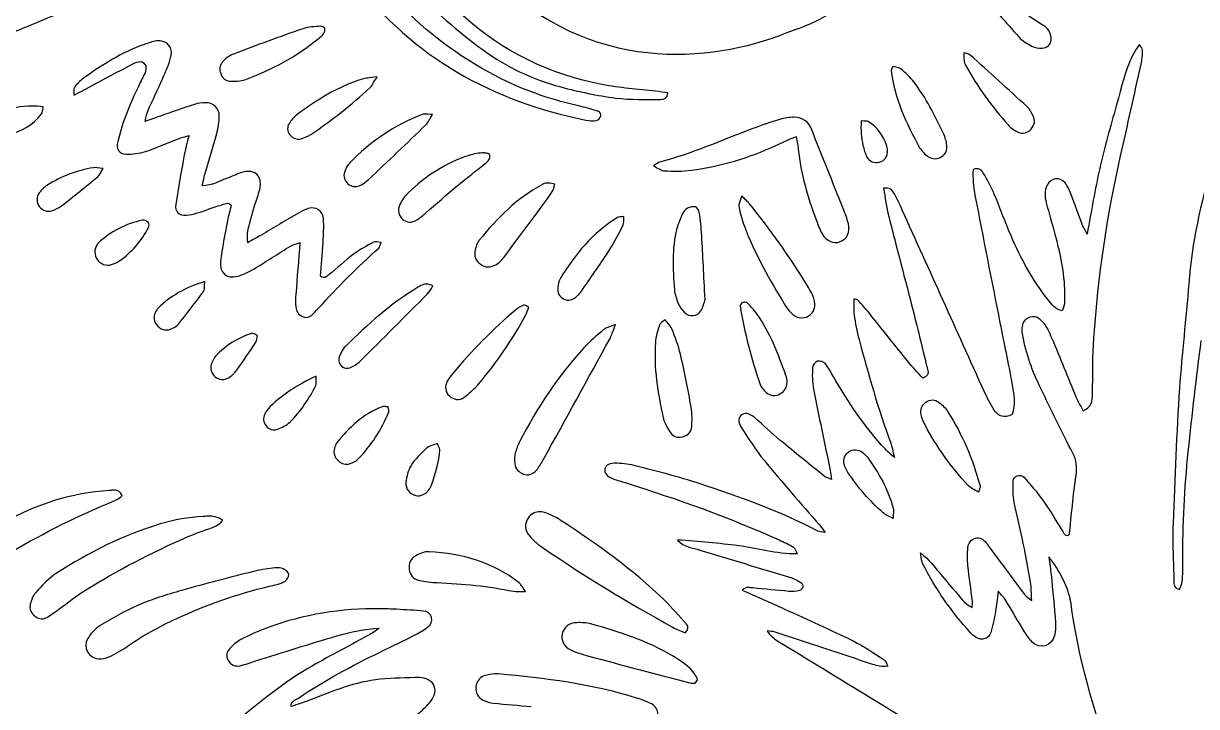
# Model space of a CAD drawing. Extents: x 405 to 699, y 164 to 435.
# Drawn here: x 454.5 to 548.9, y 281.3 to 336.2 of the extents above; entities that cross this region are included whole.
import ezdxf

# ---------------------------------------------------------------- set-up
doc = ezdxf.new("R2010")
doc.units = 0
for name, color, linetype in [('B.Mask', 7, 'CONTINUOUS'), ('F.Mask', 7, 'CONTINUOUS'), ('F.Silk', 7, 'CONTINUOUS')]:
    doc.layers.add(name, color=color, linetype=linetype)

msp = doc.modelspace()

# ---------------------------------------------------------------- linework, layer by layer
at = {"layer": 'B.Mask', "color": 7}
for points in [[(515.842718, 335.46165), (516.694808, 335.92047), (523.77768, 337.189312), (527.903077, 347.915287)], [(492.377445, 339.918742), (500.046263, 332.184375), (509.746988, 333.036465), (515.842718, 335.46165)]]:
    msp.add_open_spline(points, degree=3, dxfattribs=at)
at = {"layer": 'F.Mask', "color": 7}
for points in [[(515.842718, 335.46165), (516.694808, 335.92047), (523.77768, 337.189312), (527.903077, 347.915287)], [(492.377445, 339.918742), (500.046263, 332.184375), (509.746988, 333.036465), (515.842718, 335.46165)]]:
    msp.add_open_spline(points, degree=3, dxfattribs=at)
at = {"layer": 'F.Silk', "color": 7}
for points in [[(478.39746, 336.009133)], [(530.150392, 333.877686)], [(524.438962, 332.773206)], [(482.94288, 331.926501)], [(455.18115, 329.585698)], [(486.73242, 328.929478)], [(516.492187, 328.681753)], [(521.894497, 328.382968)], [(491.55615, 325.806126)], [(460.11771, 324.621081)], [(496.580565, 323.387736)], [(512.273438, 322.349181)], [(464.047875, 320.396511)], [(502.782713, 320.692438)], [(469.094235, 315.457063)], [(487.03125, 315.247543)], [(494.802248, 313.561341)], [(502.129358, 312.007221)], [(506.115262, 312.385146)], [(472.894043, 311.279188)], [(527.617672, 305.942766)], [(483.547853, 305.406606)], [(487.79004, 302.435908)], [(521.42871, 301.926141)], [(461.67627, 298.679991)], [(469.311037, 296.580733)], [(496.086915, 296.939578)], [(474.706058, 292.438071)], [(483.177285, 289.140748)]]:
    msp.add_lwpolyline(points, close=True, dxfattribs=at)
for points in [[(465.480502, 334.825258), (465.480465, 334.825468)], [(508.231935, 321.470413), (508.231935, 321.470271)], [(512.559082, 313.795723), (512.559083, 313.795903)], [(478.02981, 307.854388), (478.028318, 307.854388)], [(487.13379, 293.725528), (487.13379, 293.725671)], [(499.003418, 288.020038), (499.003418, 288.020143)], [(492.40869, 283.907008), (492.40869, 283.906851)]]:
    msp.add_lwpolyline(points, dxfattribs=at)
for points in [[(481.593788, 345.328228), (483.866858, 340.703196), (487.351298, 337.113013), (491.469765, 334.097271)], [(494.13135, 331.220151), (487.930838, 333.969741), (483.273615, 338.391771), (480.06738, 344.342226)], [(455.37012, 336.226978), (458.412158, 337.476201), (461.450393, 338.736261), (464.484375, 340.004811)], [(481.126463, 339.629803), (485.865255, 333.492613), (492.218152, 329.975451), (499.744627, 328.447191)], [(536.4375, 336.126298), (534.96666, 337.062688), (533.589285, 338.114578), (532.375485, 339.372388)], [(531.367672, 338.814283), (532.483282, 337.530178), (533.508517, 336.320031), (534.574215, 335.144856)], [(451.854495, 334.857351), (453.040935, 335.271613), (454.206758, 335.749401), (455.37012, 336.226978)], [(478.39746, 336.009133), (477.918802, 335.964583), (477.418087, 335.957158), (476.972167, 335.802591)], [(478.728517, 335.858256), (478.634062, 335.903856), (478.509607, 336.019333), (478.39746, 336.009133)], [(501.049845, 331.314066), (496.833705, 332.138301), (493.091138, 333.931618), (489.873083, 336.833601)], [(536.976562, 335.659011), (536.86656, 335.854873), (536.638192, 335.998588), (536.4375, 336.126298)], [(476.972167, 335.802591), (475.10316, 335.154913), (473.246265, 334.469128), (471.395505, 333.769386)], [(472.300785, 331.702491), (474.491212, 332.511703), (476.532967, 333.597846), (478.33008, 335.106786)], [(478.33008, 335.106786), (478.544175, 335.286561), (478.799317, 335.460621), (478.728517, 335.858256)], [(534.574215, 335.144856), (534.85809, 334.832016), (535.244205, 334.591003), (535.623045, 334.391923)], [(537.165525, 334.865068), (537.202575, 335.118876), (537.106425, 335.426661), (536.976562, 335.659011)], [(464.2251, 334.542576), (462.419947, 333.920113), (460.832497, 332.901366), (459.292965, 331.801851)], [(465.19629, 334.817968), (464.865742, 334.776118), (464.54385, 334.652046), (464.2251, 334.542576)], [(465.480465, 334.825468), (465.390202, 334.832968), (465.295095, 334.830718), (465.19629, 334.817968)], [(466.355017, 333.580146), (466.511842, 334.265661), (466.112347, 334.775413), (465.480502, 334.825258)], [(491.469765, 334.097271), (493.365068, 332.709073), (495.471135, 331.734306), (497.727578, 331.123641)], [(535.623045, 334.391923), (535.862917, 334.266381), (536.1798, 334.225176), (536.45508, 334.243971)], [(536.45508, 334.243971), (536.814607, 334.269696), (537.114525, 334.511436), (537.165525, 334.865068)], [(544.275885, 334.541263), (543.504247, 333.444973), (543.363907, 333.077863), (542.408212, 329.597413)], [(544.529302, 334.085698), (544.529302, 334.225753), (544.381065, 334.357213), (544.275885, 334.541263)], [(463.246612, 332.953221), (463.456965, 333.063763), (463.703175, 333.169626), (463.930695, 333.165621)], [(463.930695, 333.165621), (464.069677, 333.162621), (464.269575, 332.968708), (464.323275, 332.818453)], [(465.698767, 331.817938), (465.949365, 332.392648), (466.216575, 332.974311), (466.355017, 333.580146)], [(470.569335, 333.203961), (470.322082, 332.961951), (470.211975, 332.626618), (470.330565, 332.270848)], [(471.395505, 333.769386), (471.09018, 333.654013), (470.805442, 333.434698), (470.569335, 333.203961)], [(530.150392, 333.877686), (530.145142, 333.147898), (530.139967, 333.144088), (530.288085, 332.869873)], [(530.661622, 333.687261), (530.54196, 333.794578), (530.33982, 333.810591), (530.150392, 333.877686)], [(535.248045, 329.516848), (533.730517, 330.920076), (532.199542, 332.306556), (530.661622, 333.687261)], [(544.406257, 332.946043), (544.485157, 333.314158), (544.529302, 333.699876), (544.529302, 334.085698)], [(459.278347, 330.839451), (460.600552, 331.545628), (461.919585, 332.256711), (463.246612, 332.953221)], [(464.26905, 332.263281), (464.123632, 331.905358), (463.92924, 331.567108), (463.760752, 331.218846)], [(464.323275, 332.818453), (464.38065, 332.658546), (464.33775, 332.432308), (464.26905, 332.263281)], [(470.330565, 332.270848), (470.463645, 331.873221), (470.734627, 331.586518), (471.165525, 331.576513)], [(524.438962, 332.773198), (524.331622, 332.538178), (524.291872, 332.493561), (524.296875, 332.453863)], [(524.296875, 332.453863), (524.566252, 330.198493), (525.500287, 328.184173), (526.592287, 326.234136)], [(525.112792, 332.559336), (524.952885, 332.694043), (524.683665, 332.700201), (524.438962, 332.773206)], [(526.119142, 331.525153), (525.825082, 331.903993), (525.478762, 332.249173), (525.112792, 332.559336)], [(530.288085, 332.869873), (531.230902, 331.126438), (532.411125, 329.550568), (533.707035, 328.059328)], [(542.758305, 325.572021), (543.310477, 328.027003), (543.86268, 330.482481), (544.406257, 332.946043)], [(459.292965, 331.801851), (459.022522, 331.608673), (458.78424, 331.349593), (458.588377, 331.079683)], [(464.488807, 329.179753), (464.882677, 330.063546), (465.31188, 330.931468), (465.698767, 331.817938)], [(471.165525, 331.576513), (471.544905, 331.568488), (471.952522, 331.574263), (472.300785, 331.702491)], [(481.753417, 331.752186), (479.79909, 331.132933), (478.07241, 330.088528), (476.45508, 328.853256)], [(482.942872, 331.926501), (482.299477, 331.835301), (482.013675, 331.834281), (481.753417, 331.752186)], [(482.374522, 331.066641), (482.533357, 331.214736), (482.623597, 331.435498), (482.94288, 331.926501)], [(505.36527, 330.772078), (503.926095, 330.947016), (502.469175, 331.036108), (501.049845, 331.314066)], [(528.506835, 327.378186), (527.810857, 328.816296), (527.103817, 330.254466), (526.119142, 331.525153)], [(458.588377, 331.079683), (458.50248, 330.961093), (458.559277, 330.738786), (458.545927, 330.446871)], [(458.545927, 330.446871), (458.8695, 330.619663), (459.073897, 330.729981), (459.278347, 330.839451)], [(463.760752, 331.218846), (463.063687, 329.778058), (462.465907, 328.297911), (462.074715, 326.742283)], [(477.612315, 327.307851), (479.3037, 328.427758), (480.889732, 329.684871), (482.374522, 331.066641)], [(499.37256, 329.538516), (497.577067, 329.948481), (495.815768, 330.473736), (494.13135, 331.220151)], [(497.727578, 331.123641), (499.171598, 330.732988), (500.648775, 330.422878), (502.130895, 330.228621)], [(506.342325, 330.656353), (506.020365, 330.694453), (505.69314, 330.732373), (505.36527, 330.772078)], [(505.754918, 330.120223), (506.0463, 330.116473), (506.336325, 330.195943), (506.342325, 330.656353)], [(455.18115, 329.585683), (454.30893, 329.587183), (453.514597, 329.393833), (452.729002, 329.133043)], [(456.082035, 329.513923), (455.771602, 329.562598), (455.471895, 329.585248), (455.18115, 329.585698)], [(455.93994, 328.954356), (456.015645, 329.054706), (456.01014, 329.215573), (456.082035, 329.513923)], [(468.251992, 329.720278), (467.332777, 329.421928), (466.42218, 329.095918), (465.508335, 328.779853)], [(469.107457, 329.855046), (468.821452, 329.852046), (468.524047, 329.808246), (468.251992, 329.720278)], [(470.247105, 328.790106), (470.240355, 329.434033), (469.74978, 329.862043), (469.107457, 329.855046)], [(500.759768, 329.141541), (500.306332, 329.299843), (499.841558, 329.431191), (499.37256, 329.538516)], [(502.130895, 330.228621), (503.323238, 330.071961), (504.54594, 330.134721), (505.754918, 330.120223)], [(535.724122, 328.802001), (535.598017, 329.056896), (535.453035, 329.327968), (535.248045, 329.516848)], [(542.408212, 329.597413), (541.943497, 327.922663), (541.461022, 326.247141), (541.0752, 324.546636)], [(453.188962, 327.253671), (454.278817, 327.535393), (455.24772, 328.029246), (455.93994, 328.954356)], [(464.288122, 328.353583), (464.380965, 328.750671), (464.399707, 328.980673), (464.488807, 329.179753)], [(465.508335, 328.779853), (465.161145, 328.659651), (464.814, 328.537641), (464.288122, 328.353583)], [(470.037637, 327.363351), (470.160472, 327.825898), (470.252107, 328.314673), (470.247105, 328.790106)], [(476.45508, 328.853256), (476.23131, 328.682616), (476.04702, 328.446306), (475.888185, 328.210191)], [(486.577148, 328.897251), (484.325535, 328.053171), (482.39907, 326.708241), (480.722168, 325.000768)], [(486.73242, 328.929501), (486.676245, 328.925001), (486.625305, 328.915401), (486.577148, 328.897251)], [(487.412107, 328.907503), (487.112678, 328.907503), (486.900922, 328.942453), (486.73242, 328.929478)], [(486.864255, 328.068148), (487.054755, 328.252206), (487.164202, 328.520616), (487.412107, 328.907503)], [(499.744627, 328.447191), (500.024197, 328.390266), (500.327985, 328.369228), (500.605957, 328.416441)], [(500.605957, 328.416441), (500.7444, 328.440066), (500.896725, 328.639041), (500.953125, 328.791441)], [(500.953125, 328.791441), (500.984775, 328.877293), (500.859068, 329.106643), (500.759768, 329.141541)], [(515.354003, 328.513311), (514.614023, 328.292758), (513.88302, 328.037758), (513.159668, 327.766243)], [(516.492188, 328.681768), (516.112808, 328.686268), (515.718893, 328.622218), (515.354003, 328.513311)], [(517.916017, 327.669546), (517.650922, 328.356403), (517.178505, 328.673751), (516.492187, 328.681753)], [(535.561522, 327.732666), (535.842172, 328.050336), (535.91247, 328.421016), (535.724122, 328.802001)], [(475.888185, 328.210191), (475.679962, 327.902181), (475.693627, 327.571333), (475.92921, 327.269766)], [(482.254395, 323.672151), (483.799283, 325.129041), (485.337607, 326.592478), (486.864255, 328.068148)], [(513.159668, 327.766243), (510.673568, 326.834151), (508.248765, 325.736961), (505.665525, 325.075318)], [(520.437015, 321.345816), (519.59883, 323.454681), (518.734342, 325.552626), (517.916017, 327.669546)], [(521.894535, 328.382938), (521.827485, 327.638128), (521.90541, 327.025191), (522.03369, 326.421516)], [(522.45846, 328.331668), (522.351675, 328.394443), (522.186412, 328.360468), (521.894497, 328.382968)], [(523.929165, 326.447878), (523.62705, 327.221128), (523.192005, 327.898086), (522.45846, 328.331668)], [(533.707035, 328.059328), (533.91792, 327.816778), (534.213952, 327.612133), (534.51123, 327.486576)], [(534.51123, 327.486576), (534.88578, 327.328273), (535.273372, 327.406948), (535.561522, 327.732666)], [(462.074715, 326.742283), (461.925532, 326.150406), (462.162322, 325.741326), (462.745612, 325.719823)], [(464.30421, 325.923433), (465.22128, 326.225016), (466.10442, 326.631433), (467.00538, 326.983986)], [(467.00538, 326.983986), (467.207145, 327.063403), (467.424825, 327.103176), (467.809575, 327.211033)], [(467.809575, 327.211033), (467.653957, 326.585886), (467.514982, 326.134041), (467.43018, 325.671486)], [(469.17924, 324.438058), (469.462567, 325.414146), (469.776307, 326.381886), (470.037637, 327.363351)], [(475.92921, 327.269766), (476.159947, 326.974093), (476.47821, 326.861151), (476.828617, 326.957751)], [(476.828617, 326.957751), (477.102292, 327.032878), (477.3762, 327.151161), (477.612315, 327.307851)], [(515.017088, 326.412711), (515.494673, 326.636481), (515.981528, 326.843601), (516.64746, 327.139273)], [(516.64746, 327.139273), (516.729578, 326.673501), (516.79731, 326.395071), (516.824707, 326.113881)], [(528.78369, 326.406996), (528.74019, 326.738068), (528.651187, 327.078216), (528.506835, 327.378186)], [(462.745612, 325.719823), (463.263982, 325.701073), (463.813215, 325.761373), (464.30421, 325.923433)], [(467.43018, 325.671486), (467.187105, 324.339621), (466.943715, 323.007448), (466.744635, 321.668068)], [(490.322753, 325.602583), (488.439795, 325.017141), (486.860153, 323.938453), (485.441895, 322.605516)], [(491.55615, 325.806193), (491.150453, 325.831018), (490.738493, 325.731793), (490.322753, 325.602583)], [(491.958983, 325.735851), (491.82483, 325.775301), (491.691383, 325.797876), (491.55615, 325.806126)], [(491.636715, 324.953631), (491.85888, 325.131778), (492.116745, 325.302816), (491.958983, 325.735851)], [(508.229003, 324.423448), (510.589545, 324.741658), (512.856157, 325.401201), (515.017088, 326.412711)], [(516.824707, 326.113881), (517.017877, 324.123598), (517.602202, 322.234011), (518.28369, 320.368761)], [(522.03369, 326.421516), (522.10239, 326.098476), (522.20385, 325.772068), (522.353025, 325.479621)], [(523.333005, 325.056276), (523.769265, 325.164126), (524.036243, 325.546273), (524.00244, 326.026003)], [(524.00244, 326.026003), (523.99284, 326.168203), (523.980165, 326.317483), (523.929165, 326.447878)], [(526.592287, 326.234136), (526.751122, 325.949736), (527.012557, 325.693483), (527.28516, 325.510498)], [(528.382327, 325.526623), (528.681217, 325.735363), (528.829792, 326.055516), (528.78369, 326.406996)], [(480.722168, 325.000768), (480.530595, 324.805438), (480.401438, 324.519996), (480.319335, 324.252231)], [(489.375, 323.153331), (490.11552, 323.768826), (490.884398, 324.351021), (491.636715, 324.953631)], [(505.665525, 325.075318), (505.537815, 325.042618), (505.43121, 324.925123), (505.186523, 324.760378)], [(505.186523, 324.760378), (505.586295, 324.573651), (505.820092, 324.376798), (506.061037, 324.367798)], [(522.353025, 325.479621), (522.53226, 325.128636), (522.976155, 324.967776), (523.333005, 325.056276)], [(527.28516, 325.510498), (527.623755, 325.284591), (528.029235, 325.280316), (528.382327, 325.526623)], [(531.729502, 324.170166), (531.589447, 324.406821), (531.369082, 324.660171), (530.887215, 324.467533)], [(540.610845, 310.930911), (540.944085, 315.867171), (541.671135, 320.741473), (542.758305, 325.572021)], [(550.123537, 324.956833), (549.227393, 321.786013), (548.474917, 318.587578), (548.238285, 315.281541)], [(460.117673, 324.621118), (458.772938, 324.399493), (457.521885, 323.921361), (456.373538, 323.189961)], [(457.548375, 321.552268), (458.53467, 322.320156), (459.50778, 323.106231), (460.473668, 323.900413)], [(460.891148, 324.550806), (460.48815, 324.590481), (460.295333, 324.650616), (460.11771, 324.621081)], [(460.473668, 323.900413), (460.606748, 324.010423), (460.671143, 324.201471), (460.891148, 324.550806)], [(468.86283, 323.162173), (468.99537, 323.699856), (469.073527, 324.072628), (469.17924, 324.438058)], [(470.814, 323.751043), (470.23017, 323.550351), (469.699402, 323.176678), (468.86283, 323.162173)], [(472.028355, 324.232978), (471.6141, 324.105268), (471.225585, 323.892171), (470.814, 323.751043)], [(473.497597, 322.877998), (473.766435, 323.976966), (473.12358, 324.571573), (472.028355, 324.232978)], [(480.319335, 324.252231), (480.214163, 323.910951), (480.310485, 323.581551), (480.593265, 323.335236)], [(506.061037, 324.367798), (506.783318, 324.342598), (507.516383, 324.327448), (508.229003, 324.423448)], [(530.887215, 324.467533), (530.86089, 323.810181), (530.904615, 323.100523), (531.03663, 322.399168)], [(532.598152, 322.503178), (532.352392, 323.081638), (532.054147, 323.635708), (531.729502, 324.170166)], [(538.287607, 323.415771), (537.884602, 323.933061), (537.15627, 323.810001), (536.85792, 323.222413)], [(541.0752, 324.546636), (540.697965, 322.871871), (540.426922, 321.180081), (540.067387, 319.286376)], [(456.373538, 323.189961), (456.136358, 323.039181), (455.927093, 322.820608), (455.755373, 322.595233)], [(473.10795, 321.629946), (473.228145, 322.048498), (473.394562, 322.455673), (473.497597, 322.877998)], [(480.593265, 323.335236), (480.877665, 323.087331), (481.222515, 323.058613), (481.543942, 323.191686)], [(481.543942, 323.191686), (481.803668, 323.299011), (482.047792, 323.477361), (482.254395, 323.672151)], [(486.854003, 320.988298), (487.694865, 321.710038), (488.522873, 322.446081), (489.375, 323.153331)], [(496.24365, 323.274958), (494.195423, 322.184038), (492.602228, 320.573008), (491.163578, 318.792538)], [(496.580565, 323.387751), (496.45446, 323.384751), (496.382903, 323.349276), (496.24365, 323.274958)], [(497.247068, 323.310103), (496.88781, 323.361328), (496.70667, 323.390826), (496.580565, 323.387736)], [(497.012693, 322.653853), (497.141475, 322.830936), (497.16867, 323.080431), (497.247068, 323.310103)], [(524.566387, 322.513431), (524.399497, 322.802661), (524.172817, 323.065048), (523.69041, 322.968996)], [(523.69041, 322.968996), (523.821877, 322.215066), (523.917967, 321.452631), (524.102025, 320.707281)], [(536.85792, 323.222413), (536.621265, 322.757713), (536.647365, 322.285393), (536.778817, 321.802978)], [(538.813485, 322.390386), (538.673437, 322.749913), (538.515667, 323.117413), (538.287607, 323.415771)], [(455.755373, 322.595233), (455.518583, 322.285078), (455.542185, 321.810673), (455.756873, 321.511251)], [(470.393565, 321.622656), (470.650065, 321.700956), (470.930835, 321.898491), (471.210945, 321.600681)], [(485.441895, 322.605516), (485.168768, 322.347943), (484.949348, 322.009003), (484.779788, 321.670941)], [(493.136715, 317.396526), (494.44014, 319.140508), (495.732345, 320.893243), (497.012693, 322.653853)], [(512.273438, 322.349181), (512.15271, 321.912381), (512.014283, 321.685963), (512.050785, 321.492246)], [(512.88135, 321.748596), (512.765445, 321.895086), (512.615798, 322.014868), (512.273438, 322.349181)], [(525.19773, 321.215578), (524.995972, 321.653991), (524.80302, 322.101321), (524.566387, 322.513431)], [(531.03663, 322.399168), (531.711135, 318.979903), (532.378657, 315.560143), (533.053717, 312.140871)], [(533.947275, 319.136968), (533.46486, 320.241838), (533.07144, 321.389713), (532.598152, 322.503178)], [(539.664555, 320.074468), (539.374785, 320.846106), (539.111842, 321.627321), (538.813485, 322.390386)], [(455.756873, 321.511251), (455.980103, 321.199963), (456.405713, 321.034761), (456.780803, 321.164083)], [(456.780803, 321.164083), (457.050173, 321.256911), (457.325685, 321.378951), (457.548375, 321.552268)], [(466.744635, 321.668068), (466.658235, 321.087456), (467.016675, 320.764933), (467.61768, 320.811133)], [(467.61768, 320.811133), (467.903692, 320.833108), (468.19308, 320.893686), (468.467295, 320.979591)], [(468.467295, 320.979591), (469.113375, 321.182428), (469.746952, 321.423576), (470.393565, 321.622656)], [(471.210945, 321.600681), (471.108997, 321.188023), (470.985157, 320.770446), (470.906257, 320.343846)], [(472.539585, 319.529361), (472.702717, 320.236071), (472.908337, 320.932356), (473.10795, 321.629946)], [(476.61186, 320.978091), (475.608405, 320.392656), (474.615022, 319.792041), (473.614792, 319.201236)], [(477.399945, 321.342838), (477.125205, 321.260743), (476.860852, 321.123516), (476.61186, 320.978091)], [(478.628955, 320.491768), (478.59138, 321.148573), (478.02081, 321.528501), (477.399945, 321.342838)], [(484.779788, 321.670941), (484.562453, 321.237906), (484.677923, 320.757351), (484.98486, 320.475628)], [(486.181643, 320.446303), (486.42204, 320.601381), (486.635603, 320.801023), (486.854003, 320.988298)], [(507.91113, 321.356016), (507.719033, 321.237426), (507.562305, 321.016123), (507.461423, 320.805231)], [(508.231935, 321.470271), (508.115085, 321.451146), (508.001287, 321.411546), (507.91113, 321.356016)], [(508.571775, 321.464413), (508.469288, 321.488038), (508.348778, 321.489388), (508.231935, 321.470413)], [(508.864748, 321.026428), (508.841123, 321.190626), (508.700025, 321.434916), (508.571775, 321.464413)], [(509.056643, 319.151428), (509.019068, 319.778188), (508.954943, 320.405038), (508.864748, 321.026428)], [(512.050785, 321.492246), (512.14791, 320.974423), (512.280983, 320.455551), (512.468265, 319.962951)], [(517.489748, 315.254938), (516.110662, 317.530701), (514.53465, 319.667083), (512.88135, 321.748596)], [(520.854495, 320.112418), (520.757362, 320.533116), (520.597462, 320.943351), (520.437015, 321.345816)], [(531.773415, 306.652101), (529.572787, 311.500363), (527.389785, 316.358736), (525.19773, 321.215578)], [(536.778817, 321.802978), (536.997742, 320.961043), (537.24363, 320.127786), (537.47169, 319.286376)], [(464.047853, 320.396511), (462.777705, 320.120691), (461.544623, 319.526466), (460.501463, 318.555201)], [(464.551778, 319.812043), (464.698268, 320.086251), (464.464283, 320.427613), (464.047875, 320.396511)], [(470.906257, 320.343846), (470.702347, 319.250233), (470.474977, 318.158001), (470.340825, 317.055268)], [(478.602555, 318.605046), (478.63968, 319.232338), (478.664355, 319.865533), (478.628955, 320.491768)], [(484.98486, 320.475628), (485.300385, 320.185918), (485.742158, 320.161933), (486.181643, 320.446303)], [(502.271483, 320.604553), (500.279595, 319.397713), (498.863685, 317.645398), (497.671875, 315.689998)], [(501.68994, 318.089413), (502.08006, 318.696321), (502.416023, 319.341628), (502.735838, 319.989313)], [(502.782713, 320.692438), (502.539623, 320.653738), (502.380413, 320.670538), (502.271483, 320.604553)], [(502.735838, 319.989313), (502.824938, 320.169073), (502.769288, 320.419851), (502.782713, 320.692438)], [(507.461423, 320.805231), (507.296145, 320.458588), (507.158625, 320.092581), (507.061523, 319.721248)], [(512.468265, 319.962951), (513.331125, 317.697921), (514.516418, 315.594186), (515.781735, 313.535218)], [(518.28369, 320.368761), (518.416245, 320.006556), (518.554327, 319.639303), (518.748045, 319.308216)], [(520.20117, 318.675403), (520.75713, 318.902923), (521.014402, 319.419658), (520.854495, 320.112418)], [(524.102025, 320.707281), (524.742195, 318.173406), (525.417622, 315.647398), (526.066387, 313.113531)], [(540.067387, 319.286376), (539.87421, 319.663078), (539.7429, 319.864116), (539.664555, 320.074468)], [(462.215355, 317.128446), (463.221495, 317.822818), (463.977608, 318.741508), (464.551778, 319.812043)], [(472.53081, 318.591861), (472.53081, 318.982521), (472.47951, 319.268571), (472.539585, 319.529361)], [(473.614792, 319.201236), (473.288527, 319.008591), (472.955265, 318.830661), (472.53081, 318.591861)], [(507.061523, 319.721248), (506.640825, 318.103911), (506.725718, 316.460691), (506.865233, 314.821348)], [(509.330565, 314.028868), (509.22861, 315.967101), (509.15214, 317.559846), (509.056643, 319.151428)], [(518.748045, 319.308216), (519.105427, 318.696516), (519.687105, 318.464511), (520.20117, 318.675403)], [(536.928232, 313.999761), (535.67472, 315.560218), (534.753802, 317.313568), (533.947275, 319.136968)], [(537.47169, 319.286376), (537.8838, 317.734506), (538.226152, 316.174041), (538.252447, 314.569581)], [(460.410645, 318.443878), (460.171328, 318.083818), (460.17621, 317.558751), (460.42092, 317.226591)], [(460.501463, 318.555201), (460.467038, 318.523026), (460.436963, 318.483051), (460.410645, 318.443878)], [(473.018565, 316.472263), (474.016125, 317.067366), (474.984975, 317.712141), (475.976085, 318.317968)], [(475.976085, 318.317968), (476.189655, 318.448911), (476.449927, 318.501358), (476.734867, 318.606538)], [(476.734867, 318.606538), (476.61843, 317.140521), (476.507085, 315.792883), (476.406742, 314.444923)], [(478.252455, 313.337496), (479.77857, 315.029421), (481.370902, 316.653403), (483.086437, 318.155368)], [(478.38576, 315.900943), (478.457685, 316.776688), (478.547857, 317.689588), (478.602555, 318.605046)], [(482.664562, 318.627021), (482.112937, 318.335638), (481.55307, 318.041421), (481.056165, 317.669008)], [(483.257827, 318.609471), (483.00831, 318.622146), (482.798182, 318.697851), (482.664562, 318.627021)], [(483.086437, 318.155368), (483.17172, 318.229993), (483.179527, 318.393223), (483.257827, 318.609471)], [(491.163578, 318.792538), (490.989173, 318.576831), (490.882365, 318.278796), (490.822268, 318.002991)], [(499.501463, 314.852106), (500.241983, 315.924246), (500.984843, 316.994736), (501.68994, 318.089413)], [(460.42092, 317.226591), (460.684403, 316.869733), (461.137283, 316.698156), (461.564963, 316.829616)], [(461.564963, 316.829616), (461.791418, 316.898841), (462.022177, 316.994833), (462.215355, 317.128446)], [(481.056165, 317.669008), (480.360187, 317.146888), (479.720235, 316.550083), (479.047867, 315.994693)], [(490.822268, 318.002991), (490.721925, 317.544718), (490.863143, 317.133591), (491.260253, 316.854553)], [(492.49512, 316.819378), (492.740348, 316.959433), (492.967148, 317.169546), (493.136715, 317.396526)], [(470.340825, 317.055268), (470.233507, 316.172556), (470.831962, 315.670858), (471.7002, 315.889258)], [(471.7002, 315.889258), (472.16061, 316.004623), (472.60752, 316.227576), (473.018565, 316.472263)], [(491.260253, 316.854553), (491.656275, 316.575493), (492.094808, 316.589728), (492.49512, 316.819378)], [(469.094235, 315.457063), (467.479575, 314.993968), (466.31238, 314.279728), (465.294435, 313.299343)], [(468.978518, 314.661651), (469.071353, 314.787748), (469.035742, 315.010063), (469.094235, 315.457063)], [(479.047867, 315.994693), (478.877227, 315.854098), (478.699665, 315.641758), (478.38576, 315.900943)], [(487.03125, 315.247543), (486.672585, 315.298918), (486.42759, 315.111651), (486.193358, 314.973613)], [(487.43115, 315.106918), (487.28238, 315.187813), (487.150808, 315.230421), (487.03125, 315.247543)], [(497.671875, 315.689998), (497.552235, 315.494143), (497.506913, 315.238416), (497.478518, 315.004453)], [(518.081543, 314.099181), (517.934512, 314.503243), (517.713518, 314.884678), (517.489748, 315.254938)], [(548.238285, 315.281541), (548.037585, 312.480973), (547.68084, 309.691093), (547.5, 306.889453)], [(466.955565, 312.036651), (467.643495, 312.901663), (468.321173, 313.774093), (468.978518, 314.661651)], [(476.406742, 314.444923), (476.382142, 314.107933), (476.360917, 313.765018), (476.397967, 313.431246)], [(486.193358, 314.973613), (484.02063, 313.693266), (482.183925, 311.993226), (480.39111, 310.246566)], [(481.57764, 309.062976), (483.392445, 310.854171), (485.194058, 312.658948), (486.991703, 314.466778)], [(486.991703, 314.466778), (487.149998, 314.626693), (487.251923, 314.842371), (487.43115, 315.106918)], [(497.478518, 315.004453), (497.424293, 314.562823), (497.620455, 314.236761), (497.985353, 314.053768)], [(498.922853, 314.211973), (499.142325, 314.393353), (499.338863, 314.616531), (499.501463, 314.852106)], [(506.865233, 314.821348), (506.897408, 314.442508), (507.027038, 314.061831), (507.17139, 313.706601)], [(538.252447, 314.569581), (538.252447, 314.096293), (538.313497, 313.613106), (538.05909, 313.113531)], [(476.397967, 313.431246), (476.435542, 313.086208), (476.595757, 312.791803), (476.95314, 312.643161)], [(477.849622, 312.917091), (477.983775, 313.057678), (478.12314, 313.193676), (478.252455, 313.337496)], [(494.71875, 313.558416), (494.498738, 313.475773), (494.289435, 313.341133), (494.106443, 313.189273)], [(494.802248, 313.561416), (494.771498, 313.568166), (494.742773, 313.567416), (494.71875, 313.558416)], [(495.15381, 313.413396), (495.01416, 313.463721), (494.894505, 313.541451), (494.802248, 313.561341)], [(494.884275, 312.729313), (494.99697, 312.931611), (495.056708, 313.162266), (495.15381, 313.413396)], [(497.985353, 314.053768), (498.340043, 313.875621), (498.65508, 313.990918), (498.922853, 314.211973)], [(507.17139, 313.706601), (507.277095, 313.446343), (507.450915, 313.195378), (507.648923, 312.994686)], [(509.017088, 313.144101), (509.222078, 313.510063), (509.302665, 313.946271), (509.330565, 314.028868)], [(512.355465, 313.788403), (512.252438, 313.751878), (512.19237, 313.593561), (512.13867, 313.523263)], [(512.13867, 313.523263), (512.517525, 311.330683), (513.031388, 309.232401), (513.761715, 307.192206)], [(512.559083, 313.795903), (512.486708, 313.808803), (512.41047, 313.807903), (512.355465, 313.788403)], [(512.740725, 313.715158), (512.699925, 313.754608), (512.631458, 313.782808), (512.559082, 313.795723)], [(513.505373, 312.861156), (513.287498, 313.172923), (513.014933, 313.450618), (512.740725, 313.715158)], [(515.781735, 313.535218), (515.90784, 313.330776), (516.053918, 313.133773), (516.219728, 312.960996)], [(517.6626, 312.695856), (518.10315, 312.955581), (518.297265, 313.506223), (518.081543, 314.099181)], [(521.305642, 314.052486), (521.305642, 313.622668), (521.260567, 313.201911), (521.321767, 312.789786)], [(521.603003, 313.999761), (521.558527, 314.043261), (521.43711, 314.026161), (521.305642, 314.052486)], [(522.645975, 312.789793), (522.312743, 313.201918), (521.961997, 313.605358), (521.603003, 313.999761)], [(538.05909, 313.113531), (537.48921, 313.227291), (537.21747, 313.631646), (536.928232, 313.999761)], [(465.139162, 313.057648), (464.903063, 312.640693), (464.962125, 312.199431), (465.295898, 311.866731)], [(465.294435, 313.299343), (465.22731, 313.234393), (465.18636, 313.140846), (465.139162, 313.057648)], [(476.95314, 312.643161), (477.33681, 312.484326), (477.602242, 312.657936), (477.849622, 312.917091)], [(494.106443, 313.189273), (492.239588, 311.640621), (490.55802, 309.907948), (489.002933, 308.049133)], [(491.11377, 307.236148), (492.563693, 308.932363), (493.803008, 310.779283), (494.884275, 312.729313)], [(507.648923, 312.994686), (508.063185, 312.576126), (508.73001, 312.633238), (509.017088, 313.144101)], [(515.82861, 307.918768), (515.20668, 309.638068), (514.56141, 311.347911), (513.505373, 312.861156)], [(516.219728, 312.960996), (516.645255, 312.518286), (517.20219, 312.424873), (517.6626, 312.695856)], [(521.321767, 312.789786), (521.409772, 312.123861), (521.54181, 311.456946), (521.71728, 310.799068)], [(525.635722, 309.045658), (524.62743, 310.281463), (523.64514, 311.544868), (522.645975, 312.789793)], [(526.066387, 313.113531), (526.469385, 311.517658), (526.854105, 309.923016), (527.248515, 308.319096)], [(534.99903, 312.246343), (535.218502, 312.632158), (535.77894, 312.797526), (536.129887, 312.543703)], [(536.129887, 312.543703), (536.357947, 312.376821), (536.57817, 312.158128), (536.718757, 311.912353)], [(465.295898, 311.866731), (465.62646, 311.538328), (466.060748, 311.472703), (466.486815, 311.705593)], [(466.486815, 311.705593), (466.65477, 311.797356), (466.84074, 311.892838), (466.955565, 312.036651)], [(501.1626, 311.597061), (500.613645, 311.127531), (500.056485, 310.656673), (499.570313, 310.124893)], [(502.129395, 312.007221), (501.574545, 311.778081), (501.326265, 311.737123), (501.1626, 311.597061)], [(501.682583, 310.895398), (501.81351, 311.134191), (501.889485, 311.404071), (502.129358, 312.007221)], [(505.65381, 311.967666), (505.51053, 311.512618), (505.36521, 311.040958), (505.333005, 310.568743)], [(506.115233, 312.385146), (505.909718, 312.205918), (505.70001, 312.113091), (505.65381, 311.967666)], [(506.652862, 311.664441), (506.55573, 311.911281), (506.328832, 312.106648), (506.115262, 312.385146)], [(507.347197, 309.610731), (507.184605, 310.312086), (506.917942, 310.992073), (506.652862, 311.664441)], [(533.053717, 312.140871), (533.369235, 310.518703), (533.719762, 308.914408), (534.017587, 307.292241)], [(534.886237, 311.124268), (534.807337, 311.518678), (534.79776, 311.886808), (534.99903, 312.246343)], [(536.718757, 311.912353), (536.963985, 311.500243), (537.155992, 311.054173), (537.348637, 310.607181)], [(472.753418, 311.260138), (471.67752, 310.903288), (470.742885, 310.318243), (469.976078, 309.483283)], [(471.626955, 308.298223), (472.164105, 309.043033), (472.67541, 309.806173), (473.178225, 310.574593)], [(472.894043, 311.279188), (472.845218, 311.279938), (472.79637, 311.274688), (472.753418, 311.260138)], [(473.03613, 311.257213), (472.99158, 311.269213), (472.942868, 311.278138), (472.894043, 311.279188)], [(473.330565, 311.091681), (473.20017, 311.168473), (473.124135, 311.233611), (473.03613, 311.257213)], [(473.178225, 310.574593), (473.274855, 310.722703), (473.284365, 310.927483), (473.330565, 311.091681)], [(496.312463, 301.126356), (498.107963, 304.380351), (499.897823, 307.636033), (501.682583, 310.895398)], [(505.333005, 310.568743), (505.192958, 308.524258), (505.509795, 306.518496), (505.954103, 304.533583)], [(521.71728, 310.799068), (522.47121, 308.002266), (523.25196, 305.196463), (524.260245, 302.469966)], [(536.332042, 306.871828), (535.66557, 308.230521), (535.166887, 309.633568), (534.886237, 311.124268)], [(537.348637, 310.607181), (537.997387, 309.046723), (538.628745, 307.468423), (539.28663, 305.907958)], [(540.50538, 306.425053), (540.52308, 307.923793), (540.50568, 309.432163), (540.610845, 310.930911)], [(548.20599, 301.788868), (548.508098, 304.774558), (548.8743, 307.754488), (549.24456, 310.733203)], [(480.39111, 310.246566), (480.13086, 309.992743), (479.961083, 309.606778), (479.856443, 309.250476)], [(499.570313, 310.124893), (497.505443, 307.866306), (495.830543, 305.336173), (494.4375, 302.616103)], [(508.20999, 305.349501), (507.95832, 306.776346), (507.674527, 308.199456), (507.347197, 309.610731)], [(469.61865, 308.860723), (469.47216, 308.475433), (469.60455, 308.058343), (469.907228, 307.810431)], [(469.976078, 309.483283), (469.817775, 309.311023), (469.702853, 309.082348), (469.61865, 308.860723)], [(479.856443, 309.250476), (479.804918, 309.075006), (479.94267, 308.762023), (480.096683, 308.633773)], [(480.096683, 308.633773), (480.247463, 308.508171), (480.560078, 308.450818), (480.744143, 308.519518)], [(480.744143, 308.519518), (481.048403, 308.632738), (481.344218, 308.832771), (481.57764, 309.062976)], [(518.38476, 309.063231), (518.20071, 309.011106), (517.981718, 308.730186), (517.973138, 308.546136)], [(519.00732, 308.836176), (518.867257, 308.993938), (518.56023, 309.115813), (518.38476, 309.063231)], [(519.622552, 307.862053), (519.429907, 308.195286), (519.253087, 308.555526), (519.00732, 308.836176)], [(526.836892, 307.696536), (526.468785, 308.108113), (526.030132, 308.563243), (525.635722, 309.045658)], [(469.907228, 307.810431), (470.214165, 307.559796), (470.646465, 307.502391), (470.988285, 307.724008)], [(470.988285, 307.724008), (471.22653, 307.878546), (471.46275, 308.070703), (471.626955, 308.298223)], [(478.028318, 307.854388), (476.50542, 307.130503), (475.34304, 306.366321), (474.320798, 305.393451)], [(478.019535, 307.089741), (478.09236, 307.228716), (478.02981, 307.439053), (478.02981, 307.854388)], [(489.002933, 308.049133), (488.84892, 307.864003), (488.702153, 307.665838), (488.588378, 307.454406)], [(515.929688, 307.353343), (515.932688, 307.541683), (515.893013, 307.740621), (515.82861, 307.918768)], [(517.973138, 308.546136), (517.946812, 307.967136), (517.938413, 307.380388), (518.05224, 306.819088)], [(523.83837, 301.970451), (522.189915, 303.758976), (520.832602, 305.758018), (519.622552, 307.862053)], [(527.248515, 308.319096), (527.309715, 308.064741), (527.29299, 307.845178), (526.836892, 307.696536)], [(475.911623, 304.155658), (476.798633, 304.995448), (477.458243, 306.012231), (478.019535, 307.089741)], [(488.588378, 307.454406), (488.354423, 307.020298), (488.428425, 306.572331), (488.756835, 306.260563)], [(489.95361, 306.153628), (490.373775, 306.471838), (490.771418, 306.835296), (491.11377, 307.236148)], [(513.761715, 307.192206), (513.852398, 306.937858), (514.066995, 306.704698), (514.27734, 306.522778)], [(515.355465, 306.423163), (515.731095, 306.616873), (515.923688, 306.939073), (515.929688, 307.353343)], [(518.05224, 306.819088), (518.473477, 304.627048), (518.947042, 302.453233), (519.394035, 300.269773)], [(534.017587, 307.292241), (534.166762, 306.450838), (534.333525, 305.583426), (534.035137, 304.768311)], [(538.910167, 301.664308), (538.024762, 303.391656), (537.182565, 305.135901), (536.332042, 306.871828)], [(547.5, 306.889453), (547.266038, 303.265731), (547.109453, 299.636751), (546.978518, 296.007126)], [(488.756835, 306.260563), (489.083085, 305.951473), (489.576915, 305.868688), (489.95361, 306.153628)], [(514.27734, 306.522778), (514.593945, 306.248038), (514.976618, 306.227293), (515.355465, 306.423163)], [(527.091795, 305.766981), (527.254125, 305.885308), (527.433547, 305.945991), (527.617672, 305.942766)], [(527.617673, 305.942766), (527.801798, 305.939766), (527.99016, 305.872191), (528.16992, 305.731828)], [(532.598122, 305.127201), (532.299772, 305.618188), (532.010062, 306.126223), (531.773415, 306.652101)], [(539.28663, 305.907958), (539.40951, 305.609608), (539.602012, 305.345983), (539.759775, 305.074468)], [(539.759775, 305.074468), (540.43482, 305.354578), (540.496785, 305.863753), (540.50538, 306.425053)], [(474.320798, 305.393451), (474.150158, 305.230858), (474.005415, 305.024406), (473.901855, 304.811908)], [(483.338378, 305.386123), (481.810118, 304.800681), (480.66783, 303.728593), (479.687985, 302.457898)], [(481.38135, 301.165911), (482.486228, 302.257911), (483.290453, 303.552981), (483.887693, 304.980366)], [(483.547853, 305.406598), (483.466088, 305.411098), (483.398213, 305.408848), (483.338378, 305.386123)], [(483.840818, 305.391981), (483.725453, 305.391981), (483.629618, 305.402406), (483.547853, 305.406606)], [(483.887693, 304.980366), (483.919268, 305.055493), (483.869243, 305.164993), (483.840818, 305.391981)], [(508.25244, 303.764541), (508.288965, 304.290426), (508.300665, 304.833823), (508.20999, 305.349501)], [(512.677725, 304.847406), (512.362207, 304.934908), (511.967498, 304.547691), (512.046383, 304.232173)], [(513.309075, 304.522213), (513.134145, 304.671388), (512.897205, 304.777108), (512.677725, 304.847406)], [(526.72266, 304.741596), (526.61748, 305.153713), (526.74996, 305.504046), (527.091795, 305.766981)], [(528.16992, 305.731828), (528.423735, 305.521476), (528.687323, 305.275663), (528.862793, 304.995013)], [(528.862793, 304.995013), (530.02884, 303.145318), (530.878365, 301.146058), (531.448245, 299.024308)], [(534.035137, 304.768311), (533.395492, 304.461373), (532.922242, 304.583068), (532.598122, 305.127201)], [(473.901855, 304.811908), (473.741948, 304.482966), (473.78337, 304.134546), (474.014648, 303.853896)], [(474.92871, 303.575578), (475.28019, 303.713488), (475.641173, 303.899683), (475.911623, 304.155658)], [(505.954103, 304.533583), (506.046405, 304.121466), (506.269365, 303.723388), (506.499023, 303.361708)], [(512.046383, 304.232173), (512.089883, 304.048116), (512.152148, 303.855471), (512.25732, 303.706296)], [(515.378902, 302.689693), (514.66896, 303.276741), (514.010963, 303.917451), (513.309075, 304.522213)], [(527.030272, 303.925678), (526.889685, 304.180026), (526.792957, 304.460953), (526.72266, 304.741596)], [(530.466795, 299.085831), (529.11669, 300.558831), (527.95914, 302.163456), (527.030272, 303.925678)], [(474.014648, 303.853896), (474.245925, 303.573396), (474.590648, 303.442498), (474.92871, 303.575578)], [(506.499023, 303.361708), (506.72064, 303.013468), (507.100043, 302.863716), (507.512692, 302.966203)], [(507.512692, 302.966203), (507.916755, 303.066546), (508.223445, 303.342231), (508.25244, 303.764541)], [(512.25732, 303.706296), (512.853488, 302.820351), (513.397208, 301.900798), (514.07226, 301.085691)], [(479.512208, 302.068251), (479.402738, 301.659891), (479.519783, 301.309933), (479.831543, 301.028211)], [(479.687985, 302.457898), (479.603145, 302.347888), (479.54871, 302.204556), (479.512208, 302.068251)], [(486.899415, 302.041866), (486.444908, 301.624911), (485.997593, 301.171948), (485.671875, 300.654658)], [(487.79004, 302.435908), (487.475048, 302.303368), (487.119953, 302.245236), (486.899415, 302.041866)], [(487.976078, 301.959831), (487.979078, 302.087556), (487.87854, 302.217508), (487.79004, 302.435908)], [(494.4375, 302.616103), (494.284028, 302.316133), (494.138738, 302.003106), (494.056643, 301.680066)], [(518.982413, 299.761468), (517.772895, 300.734878), (516.562657, 301.698568), (515.378902, 302.689693)], [(524.260245, 302.469966), (524.374005, 302.180728), (524.41755, 301.865241), (524.557612, 301.303948)], [(480.76611, 300.814348), (480.987203, 300.889476), (481.218758, 301.004391), (481.38135, 301.165911)], [(487.290525, 299.030143), (487.624838, 299.981548), (487.949775, 300.937596), (487.976078, 301.959831)], [(494.056643, 301.680066), (493.987418, 301.406398), (493.980128, 301.103931), (494.011193, 300.821668)], [(495.75582, 300.285538), (495.975293, 300.536128), (496.15041, 300.832296), (496.312463, 301.126356)], [(514.07226, 301.085691), (515.518418, 299.323468), (517.034693, 297.621831), (518.525385, 295.903071)], [(520.5249, 300.760123), (520.4106, 301.137366), (520.577025, 301.566373), (520.89258, 301.776726)], [(520.89258, 301.776726), (521.046045, 301.881898), (521.236943, 301.932651), (521.42871, 301.926141)], [(521.42871, 301.926141), (521.620478, 301.919391), (521.813205, 301.856841), (521.970705, 301.734246)], [(521.970705, 301.734246), (522.12042, 301.619946), (522.27003, 301.487706), (522.38379, 301.329951)], [(522.38379, 301.329951), (523.30461, 300.085018), (524.057408, 298.743373), (524.460938, 297.226918)], [(524.557612, 301.303948), (524.18091, 301.645761), (523.996132, 301.794981), (523.83837, 301.970451)], [(539.172367, 299.858158), (539.268967, 300.516036), (539.208517, 301.076728), (538.910167, 301.664308)], [(547.776788, 292.942671), (547.732763, 295.900461), (547.908165, 298.849866), (548.20599, 301.788868)], [(479.831543, 301.028211), (480.10146, 300.783576), (480.426443, 300.698976), (480.76611, 300.814348)], [(485.671875, 300.654658), (485.429325, 300.268836), (485.319945, 299.766238), (485.264648, 299.302603)], [(494.011193, 300.821668), (494.057318, 300.403648), (494.329568, 300.121873), (494.714318, 299.976456)], [(494.714318, 299.976456), (495.127508, 299.820838), (495.487515, 299.980206), (495.75582, 300.285538)], [(501.272452, 300.401608), (501.202177, 300.059788), (501.430245, 299.769748), (501.938955, 299.585691)], [(502.236322, 300.848383), (501.657862, 300.883783), (501.342742, 300.708546), (501.272452, 300.401608)], [(503.813955, 300.621336), (503.30526, 300.752796), (502.77132, 300.804913), (502.236322, 300.848383)], [(508.84716, 299.218011), (507.19923, 299.761063), (505.4973, 300.182923), (503.813955, 300.621336)], [(519.394035, 300.269773), (519.43806, 300.059421), (519.45531, 299.839566), (519.490717, 299.541741)], [(520.82373, 300.111201), (520.691723, 300.303838), (520.586085, 300.532063), (520.5249, 300.760123)], [(485.264648, 299.302603), (485.204573, 298.794433), (485.593358, 298.353921), (486.05859, 298.244991)], [(501.938955, 299.585691), (502.25448, 299.471398), (502.587503, 299.384916), (502.911615, 299.288323)], [(502.911615, 299.288323), (507.111112, 297.964513), (511.258193, 296.491806), (515.28222, 294.676993)], [(518.403803, 295.387446), (515.352638, 296.991906), (512.108663, 298.139436), (508.84716, 299.218011)], [(519.490717, 299.541741), (519.236362, 299.646921), (519.087585, 299.683116), (518.982413, 299.761468)], [(523.664063, 296.850456), (522.568305, 297.806158), (521.62971, 298.901151), (520.82373, 300.111201)], [(534.202155, 297.675538), (534.096982, 298.245418), (534.087975, 298.832173), (534.114262, 299.402593)], [(534.114262, 299.402593), (534.140587, 299.849578), (534.674715, 300.015351), (534.99024, 299.717533)], [(534.99024, 299.717533), (535.130295, 299.586058), (535.236705, 299.419603), (535.368172, 299.279541)], [(535.368172, 299.279541), (536.455342, 298.087206), (537.278805, 296.718643), (538.103032, 295.350831)], [(538.628917, 295.079833), (538.80438, 296.684293), (538.944847, 298.279986), (539.172367, 299.858158)], [(461.396483, 298.653628), (458.357663, 298.452396), (455.525655, 297.554046), (452.876955, 296.068176)], [(461.67627, 298.680028), (461.581065, 298.672528), (461.487443, 298.659703), (461.396483, 298.653628)], [(462.439455, 298.259586), (462.2499, 298.673308), (461.961885, 298.701756), (461.67627, 298.679991)], [(461.90625, 297.865543), (462.109627, 297.947113), (462.270953, 298.132401), (462.439455, 298.259586)], [(486.05859, 298.244991), (486.431535, 298.157518), (486.906098, 298.385533), (487.157228, 298.776726)], [(487.157228, 298.776726), (487.208753, 298.857216), (487.25943, 298.941043), (487.290525, 299.030143)], [(531.31641, 298.516011), (530.99229, 298.726356), (530.677688, 298.858311), (530.466795, 299.085831)], [(531.448245, 299.024308), (531.47457, 298.910548), (531.378045, 298.761763), (531.31641, 298.516011)], [(453.471683, 293.703921), (456.196582, 295.267588), (458.98764, 296.694658), (461.90625, 297.865543)], [(534.833505, 294.842533), (534.64032, 295.789648), (534.368505, 296.728431), (534.202155, 297.675538)], [(468.918458, 296.563146), (467.755628, 296.508396), (466.618335, 296.297256), (465.499515, 295.964023)], [(469.311038, 296.580696), (469.178445, 296.577696), (469.048185, 296.568996), (468.918458, 296.563146)], [(470.54004, 296.254071), (470.11947, 296.553088), (469.708815, 296.590558), (469.311037, 296.580733)], [(495.092288, 296.434206), (494.784278, 296.001171), (494.799668, 295.440268), (495.224123, 294.966433)], [(496.086915, 296.939578), (495.683078, 296.958028), (495.334568, 296.774286), (495.092288, 296.434206)], [(496.507328, 296.851686), (496.362038, 296.904561), (496.221525, 296.933436), (496.086915, 296.939578)], [(497.674808, 296.277471), (497.312055, 296.511433), (496.913003, 296.703591), (496.507328, 296.851686)], [(524.460938, 296.403681), (524.057408, 296.622613), (523.830945, 296.701821), (523.664063, 296.850456)], [(524.460938, 297.226918), (524.504438, 297.060036), (524.460938, 296.859801), (524.460938, 296.403681)], [(465.499515, 295.964023), (462.508455, 295.073781), (459.761873, 293.663691), (457.146975, 291.994296)], [(467.56641, 294.874191), (468.360052, 295.225671), (469.197915, 295.475173), (470.00391, 295.801431)], [(470.00391, 295.801431), (470.192797, 295.877623), (470.332913, 296.074851), (470.54004, 296.254071)], [(506.063963, 289.820436), (503.508098, 292.283481), (500.649765, 294.358018), (497.674808, 296.277471)], [(518.525385, 295.903071), (518.656853, 295.745841), (518.7708, 295.571338), (518.98974, 295.264401)], [(546.978518, 296.007126), (546.922718, 294.461158), (547.008593, 292.909296), (547.048792, 291.360643)], [(459.480465, 290.640793), (462.067987, 292.254906), (464.78034, 293.638378), (467.56641, 294.874191)], [(495.224123, 294.966433), (495.543413, 294.610663), (495.923813, 294.294066), (496.319828, 294.023076)], [(512.021475, 294.211176), (510.43419, 294.395233), (508.85583, 294.571618), (507.111322, 294.668211)], [(507.111322, 294.668211), (507.681203, 294.063448), (508.338803, 294.036006), (508.908682, 293.861076)], [(515.28222, 294.676993), (515.677163, 294.501523), (516.080123, 294.317323), (516.448238, 294.098383)], [(518.98974, 295.264401), (518.665628, 295.325601), (518.517563, 295.325751), (518.403803, 295.387446)], [(530.466802, 294.063238), (530.502202, 294.413646), (530.720835, 294.712446), (531.071782, 294.817626)], [(531.071782, 294.817626), (531.439897, 294.931386), (531.712035, 294.711756), (531.949222, 294.439701)], [(535.516117, 291.282958), (535.305772, 292.475301), (535.078732, 293.659311), (534.833505, 294.842533)], [(538.103032, 295.350831), (538.234507, 295.149066), (538.348807, 294.922078), (538.628917, 295.079833)], [(487.13379, 293.725671), (486.77748, 293.747646), (486.379823, 293.581123), (486.049808, 293.407798)], [(494.37012, 291.225036), (492.253725, 292.906776), (489.77337, 293.565613), (487.13379, 293.725528)], [(496.319828, 294.023076), (499.678995, 291.727468), (503.15757, 289.623036), (506.715818, 287.651008)], [(508.908682, 293.861076), (511.310542, 293.115726), (513.720847, 292.414888), (516.131827, 291.687253)], [(516.728017, 293.546136), (515.027497, 293.528436), (513.547058, 294.027118), (512.021475, 294.211176)], [(516.448238, 294.098383), (516.571118, 294.028108), (516.59655, 293.809078), (516.728017, 293.546136)], [(526.828087, 292.791748), (526.749187, 292.940931), (526.748872, 293.133193), (526.652302, 293.641363)], [(526.652302, 293.641363), (527.397652, 293.071483), (527.731537, 292.554456), (528.12594, 292.098876)], [(530.475577, 292.615971), (530.423002, 293.097846), (530.431777, 293.580823), (530.466802, 294.063238)], [(531.949222, 294.439701), (531.975547, 294.404826), (532.002022, 294.360298), (532.028325, 294.325438)], [(532.028325, 294.325438), (533.03661, 292.966213), (534.043672, 291.599421), (535.060552, 290.248783)], [(486.049808, 293.407798), (485.634473, 293.189938), (485.472428, 292.781136), (485.523923, 292.306236)], [(530.695275, 287.197513), (529.169692, 288.898018), (527.844967, 290.740288), (526.828087, 292.791748)], [(530.843257, 289.740478), (530.720362, 290.696181), (530.57217, 291.651688), (530.475577, 292.615971)], [(538.743127, 289.705326), (538.60254, 290.696443), (537.849345, 292.274263), (536.98971, 293.308843)], [(536.98971, 293.308843), (537.059985, 292.730368), (537.121492, 292.317643), (537.165487, 291.905518)], [(547.712363, 291.347458), (547.759688, 291.877626), (547.785788, 292.410891), (547.776788, 292.942671)], [(457.146975, 291.994296), (456.50895, 291.587008), (455.9832, 290.987278), (455.459475, 290.425453)], [(473.094728, 292.162678), (471.131265, 291.666321), (469.166588, 291.171193), (467.219235, 290.615803)], [(474.706058, 292.438071), (474.233303, 292.359193), (473.653328, 292.303813), (473.094728, 292.162678)], [(475.378418, 292.361901), (475.222268, 292.445001), (475.003343, 292.411251), (474.706058, 292.438071)], [(475.835453, 291.899008), (475.816103, 292.072341), (475.568378, 292.260486), (475.378418, 292.361901)], [(475.50879, 291.332113), (475.67943, 291.414741), (475.855253, 291.717636), (475.835453, 291.899008)], [(485.523923, 292.306236), (485.572748, 291.859783), (485.849093, 291.520101), (486.342773, 291.417073)], [(516.131827, 291.687253), (516.44736, 291.590653), (516.754987, 291.423478), (517.035637, 291.256588)], [(528.12594, 292.098876), (528.57294, 291.590181), (528.98526, 291.047391), (529.441372, 290.556396)], [(537.165487, 291.905518), (537.296962, 290.608003), (537.427785, 289.302163), (537.524377, 288.004641)], [(466.770998, 288.332113), (469.190565, 289.438596), (471.676208, 290.348833), (474.273923, 290.943928)], [(474.273923, 290.943928), (474.694628, 291.040521), (475.12404, 291.146443), (475.50879, 291.332113)], [(486.342773, 291.417073), (486.81123, 291.318921), (487.29327, 291.261696), (487.77246, 291.241296)], [(487.77246, 291.241296), (489.84162, 291.153291), (491.897063, 290.958831), (493.929203, 290.544028)], [(494.885745, 290.538028), (494.591685, 290.935123), (494.508555, 291.115041), (494.37012, 291.225036)], [(513.17724, 290.809828), (512.940585, 290.827528), (512.660647, 290.958703), (512.318842, 290.634051)], [(516.071767, 290.538838), (515.107477, 290.617236), (514.142055, 290.730951), (513.17724, 290.809828)], [(517.193842, 290.888908), (517.176142, 290.775148), (517.035345, 290.617506), (516.930165, 290.600338)], [(517.035637, 291.256588), (517.132237, 291.195388), (517.21155, 291.003208), (517.193842, 290.888908)], [(535.6128, 289.802001), (535.568775, 290.424471), (535.5864, 290.862261), (535.516117, 291.282958)], [(547.048792, 291.360643), (547.055543, 291.107901), (547.020593, 290.776701), (547.501425, 290.699998)], [(547.501425, 290.699998), (547.573875, 290.912488), (547.691963, 291.125308), (547.712363, 291.347458)], [(455.459475, 290.425453), (455.24322, 290.193103), (455.119155, 289.839463), (455.043458, 289.520173)], [(457.362308, 289.120281), (458.068485, 289.627371), (458.744768, 290.181448), (459.480465, 290.640793)], [(467.219235, 290.615803), (466.015088, 290.272378), (464.81202, 289.889128), (463.6626, 289.397053)], [(493.929203, 290.544028), (494.143838, 290.500453), (494.375963, 290.538028), (494.885745, 290.538028)], [(507.830565, 287.897098), (507.252098, 288.547468), (506.690183, 289.217833), (506.063963, 289.820436)], [(512.318842, 290.634051), (513.528892, 290.099593), (514.632705, 289.617516), (515.728995, 289.117933)], [(516.930165, 290.600338), (516.649515, 290.547763), (516.352418, 290.512513), (516.071767, 290.538838)], [(529.441372, 290.556396), (529.85349, 290.109396), (530.15952, 289.530411), (530.816857, 289.249761)], [(530.816857, 289.249761), (530.825857, 289.460106), (530.860957, 289.599891), (530.843257, 289.740478)], [(532.913047, 290.547613), (532.82505, 289.872561), (532.772205, 289.399528), (532.69332, 288.934813)], [(533.474085, 289.889893), (533.368905, 290.073958), (533.193157, 290.222961), (532.913047, 290.547613)], [(535.034145, 287.276616), (534.508275, 288.144306), (534.000495, 289.021663), (533.474085, 289.889893)], [(535.060552, 290.248783), (535.165725, 290.117308), (535.323562, 290.030061), (535.6128, 289.802001)], [(455.043458, 289.520173), (454.94901, 289.119336), (455.086958, 288.758376), (455.45508, 288.515293)], [(456.411623, 288.462568), (456.74109, 288.660036), (457.049468, 288.895438), (457.362308, 289.120281)], [(463.6626, 289.397053), (462.60441, 288.943626), (461.595465, 288.356653), (460.61133, 287.753503)], [(483.177248, 289.140726), (480.070943, 289.175451), (477.037725, 288.693583), (474.09375, 287.608498)], [(484.513223, 289.093873), (484.06656, 289.119598), (483.621045, 289.135798), (483.177285, 289.140748)], [(486.685583, 288.953248), (485.963303, 289.019248), (485.23818, 289.051971), (484.513223, 289.093873)], [(487.318395, 288.442011), (487.24812, 288.768276), (486.986618, 288.925843), (486.685583, 288.953248)], [(515.728995, 289.117933), (517.57869, 288.267418), (519.429532, 287.444053), (521.252925, 286.550068)], [(532.69332, 288.934813), (532.58814, 288.364948), (532.492537, 287.784846), (532.325647, 287.232666)], [(542.18844, 276.677001), (540.549097, 280.885086), (539.365597, 285.225186), (538.743127, 289.705326)], [(455.45508, 288.515293), (455.765775, 288.310266), (456.094478, 288.272601), (456.411623, 288.462568)], [(462.87012, 286.127526), (464.100555, 286.989313), (465.406403, 287.708571), (466.770998, 288.332113)], [(487.029825, 287.674438), (487.287353, 287.856343), (487.3839, 288.135613), (487.318395, 288.442011)], [(499.003418, 288.020143), (498.399728, 288.001918), (497.957115, 287.638761), (497.831543, 287.129518)], [(500.14746, 287.918968), (499.784183, 288.020856), (499.38495, 288.031843), (499.003418, 288.020038)], [(506.71875, 285.343776), (504.672128, 286.566163), (502.422143, 287.279338), (500.14746, 287.918968)], [(507.717773, 287.208621), (508.003785, 287.462976), (508.01355, 287.691583), (507.830565, 287.897098)], [(537.524377, 288.004641), (537.550702, 287.671401), (537.515002, 287.321481), (537.436485, 286.996828)], [(460.61133, 287.753503), (460.220678, 287.514171), (459.877515, 287.115523), (459.648923, 286.711993)], [(474.09375, 287.608498), (473.369873, 287.341266), (472.663763, 287.013591), (471.978518, 286.657813)], [(473.184083, 284.945406), (475.35519, 285.619918), (477.520935, 286.314718), (479.70117, 286.958106)], [(482.208983, 286.985938), (480.596475, 286.104298), (478.958003, 285.265723), (477.375, 284.333106)], [(479.70117, 286.958106), (480.80766, 287.284363), (481.940648, 287.528931), (483.12012, 287.577733)], [(483.12012, 287.577733), (482.83518, 287.335183), (482.523435, 287.157658), (482.208983, 286.985938)], [(483.18168, 285.652948), (484.137375, 286.122478), (485.098185, 286.580263), (486.046913, 287.062131)], [(486.046913, 287.062131), (486.389805, 287.236528), (486.715365, 287.451748), (487.029825, 287.674438)], [(497.831543, 287.129518), (497.71134, 286.643361), (497.959163, 286.100406), (498.515625, 285.827278)], [(506.715818, 287.651008), (507.042623, 287.469628), (507.401175, 287.347063), (507.717773, 287.208621)], [(514.957027, 287.259051), (514.755255, 287.320776), (514.535827, 287.329626), (514.316887, 287.364516)], [(514.316887, 287.364516), (514.57125, 286.987288), (514.860892, 286.741581), (515.185537, 286.539808)], [(522.812977, 284.664808), (520.191652, 285.532513), (517.578352, 286.399941), (514.957027, 287.259051)], [(531.14205, 286.829833), (530.9757, 286.926433), (530.826742, 287.056911), (530.695275, 287.197513)], [(532.325647, 287.232666), (532.176472, 286.724511), (531.598162, 286.549723), (531.14205, 286.829833)], [(535.639125, 286.462161), (535.402485, 286.690221), (535.209615, 286.986846), (535.034145, 287.276616)], [(537.436485, 286.996828), (537.225592, 286.120011), (536.287882, 285.839698), (535.639125, 286.462161)], [(459.648923, 286.711993), (459.254513, 286.015476), (459.731745, 285.187581), (460.530765, 285.116781)], [(461.36865, 285.263263), (461.888093, 285.512788), (462.398438, 285.796971), (462.87012, 286.127526)], [(471.978518, 286.657813), (471.644745, 286.483948), (471.345323, 286.210963), (471.089355, 285.929781)], [(515.185537, 286.539808), (517.666807, 285.023361), (520.14747, 283.515253), (522.61962, 281.998798)], [(521.252925, 286.550068), (522.121162, 286.120236), (522.91779, 285.559108), (523.732905, 285.041278)], [(460.530765, 285.116781), (460.805505, 285.092631), (461.12127, 285.144156), (461.36865, 285.263263)], [(471.089355, 285.929781), (470.857058, 285.674353), (470.752043, 285.342696), (470.951663, 284.992281)], [(476.61039, 281.946898), (478.691888, 283.373736), (480.92148, 284.542168), (483.18168, 285.652948)], [(498.515625, 285.827278), (498.943305, 285.617998), (499.410975, 285.478618), (499.873538, 285.354133)], [(499.873538, 285.354133), (502.615605, 284.616291), (505.36014, 283.890471), (508.105958, 283.167118)], [(508.497068, 283.890651), (508.030763, 284.525998), (507.38307, 284.947221), (506.71875, 285.343776)], [(523.732905, 285.041278), (523.864905, 284.962873), (523.90905, 284.760823), (524.040517, 284.524183)], [(477.375, 284.333106), (474.989243, 282.927186), (472.908503, 281.096286), (470.720213, 279.415626)], [(470.951663, 284.992281), (471.150743, 284.643448), (471.507143, 284.458341), (471.9375, 284.558691)], [(471.9375, 284.558691), (472.36035, 284.656888), (472.7682, 284.816083), (473.184083, 284.945406)], [(524.040517, 284.524183), (523.532347, 284.428086), (523.172512, 284.541883), (522.812977, 284.664808)], [(483.186075, 283.465941), (481.18827, 283.268998), (479.346563, 282.505693), (477.499553, 281.776978)], [(486.375038, 283.606566), (485.310945, 283.581891), (484.243725, 283.570566), (483.186075, 283.465941)], [(487.063515, 283.426386), (486.854243, 283.529908), (486.603638, 283.611568), (486.375038, 283.606566)], [(487.53666, 282.192988), (487.727685, 282.664131), (487.527135, 283.196721), (487.063515, 283.426386)], [(491.559083, 283.739856), (491.159843, 283.615371), (490.939875, 283.262091), (490.896975, 282.858021)], [(492.40869, 283.906851), (492.123098, 283.892826), (491.829128, 283.824373), (491.559083, 283.739856)], [(492.68994, 283.901008), (492.59751, 283.909858), (492.503888, 283.911508), (492.40869, 283.907008)], [(503.816895, 281.957158), (500.195318, 283.098531), (496.447815, 283.540408), (492.68994, 283.901008)], [(508.105958, 283.167118), (508.2369, 283.132018), (508.38957, 283.131643), (508.520505, 283.162618)], [(508.72998, 283.420431), (508.66128, 283.562631), (508.6044, 283.744686), (508.497068, 283.890651)], [(508.520505, 283.162618), (508.590255, 283.179268), (508.63608, 283.299163), (508.72998, 283.420431)], [(487.163123, 281.577756), (487.32303, 281.751613), (487.447058, 281.972451), (487.53666, 282.192988)], [(490.896975, 282.858021), (490.847025, 282.387951), (491.054843, 281.993466), (491.481443, 281.779896)], [(476.02299, 281.276001), (475.974615, 281.696923), (476.367773, 281.780998), (476.61039, 281.946898)], [(477.499553, 281.776978), (477.01668, 281.586261), (476.516138, 281.441241), (476.02299, 281.276001)], [(486.216833, 280.679803), (486.564555, 280.936843), (486.869063, 281.258473), (487.163123, 281.577756)], [(491.481443, 281.779896), (491.732588, 281.654331), (492.025898, 281.583448), (492.30762, 281.552848)], [(492.30762, 281.552848), (493.31805, 281.443378), (494.331803, 281.365536), (495.342773, 281.265741)], [(505.028318, 281.479618), (504.641963, 281.674941), (504.231158, 281.827311), (503.816895, 281.957158)], [(505.52637, 280.651986), (505.53312, 281.028681), (505.34223, 281.320236), (505.028318, 281.479618)], [(522.61962, 281.998798), (524.031442, 281.139688), (525.442387, 280.298338), (526.819327, 279.395766)]]:
    msp.add_open_spline(points, degree=3, dxfattribs=at)

doc.saveas('drawing.dxf')
